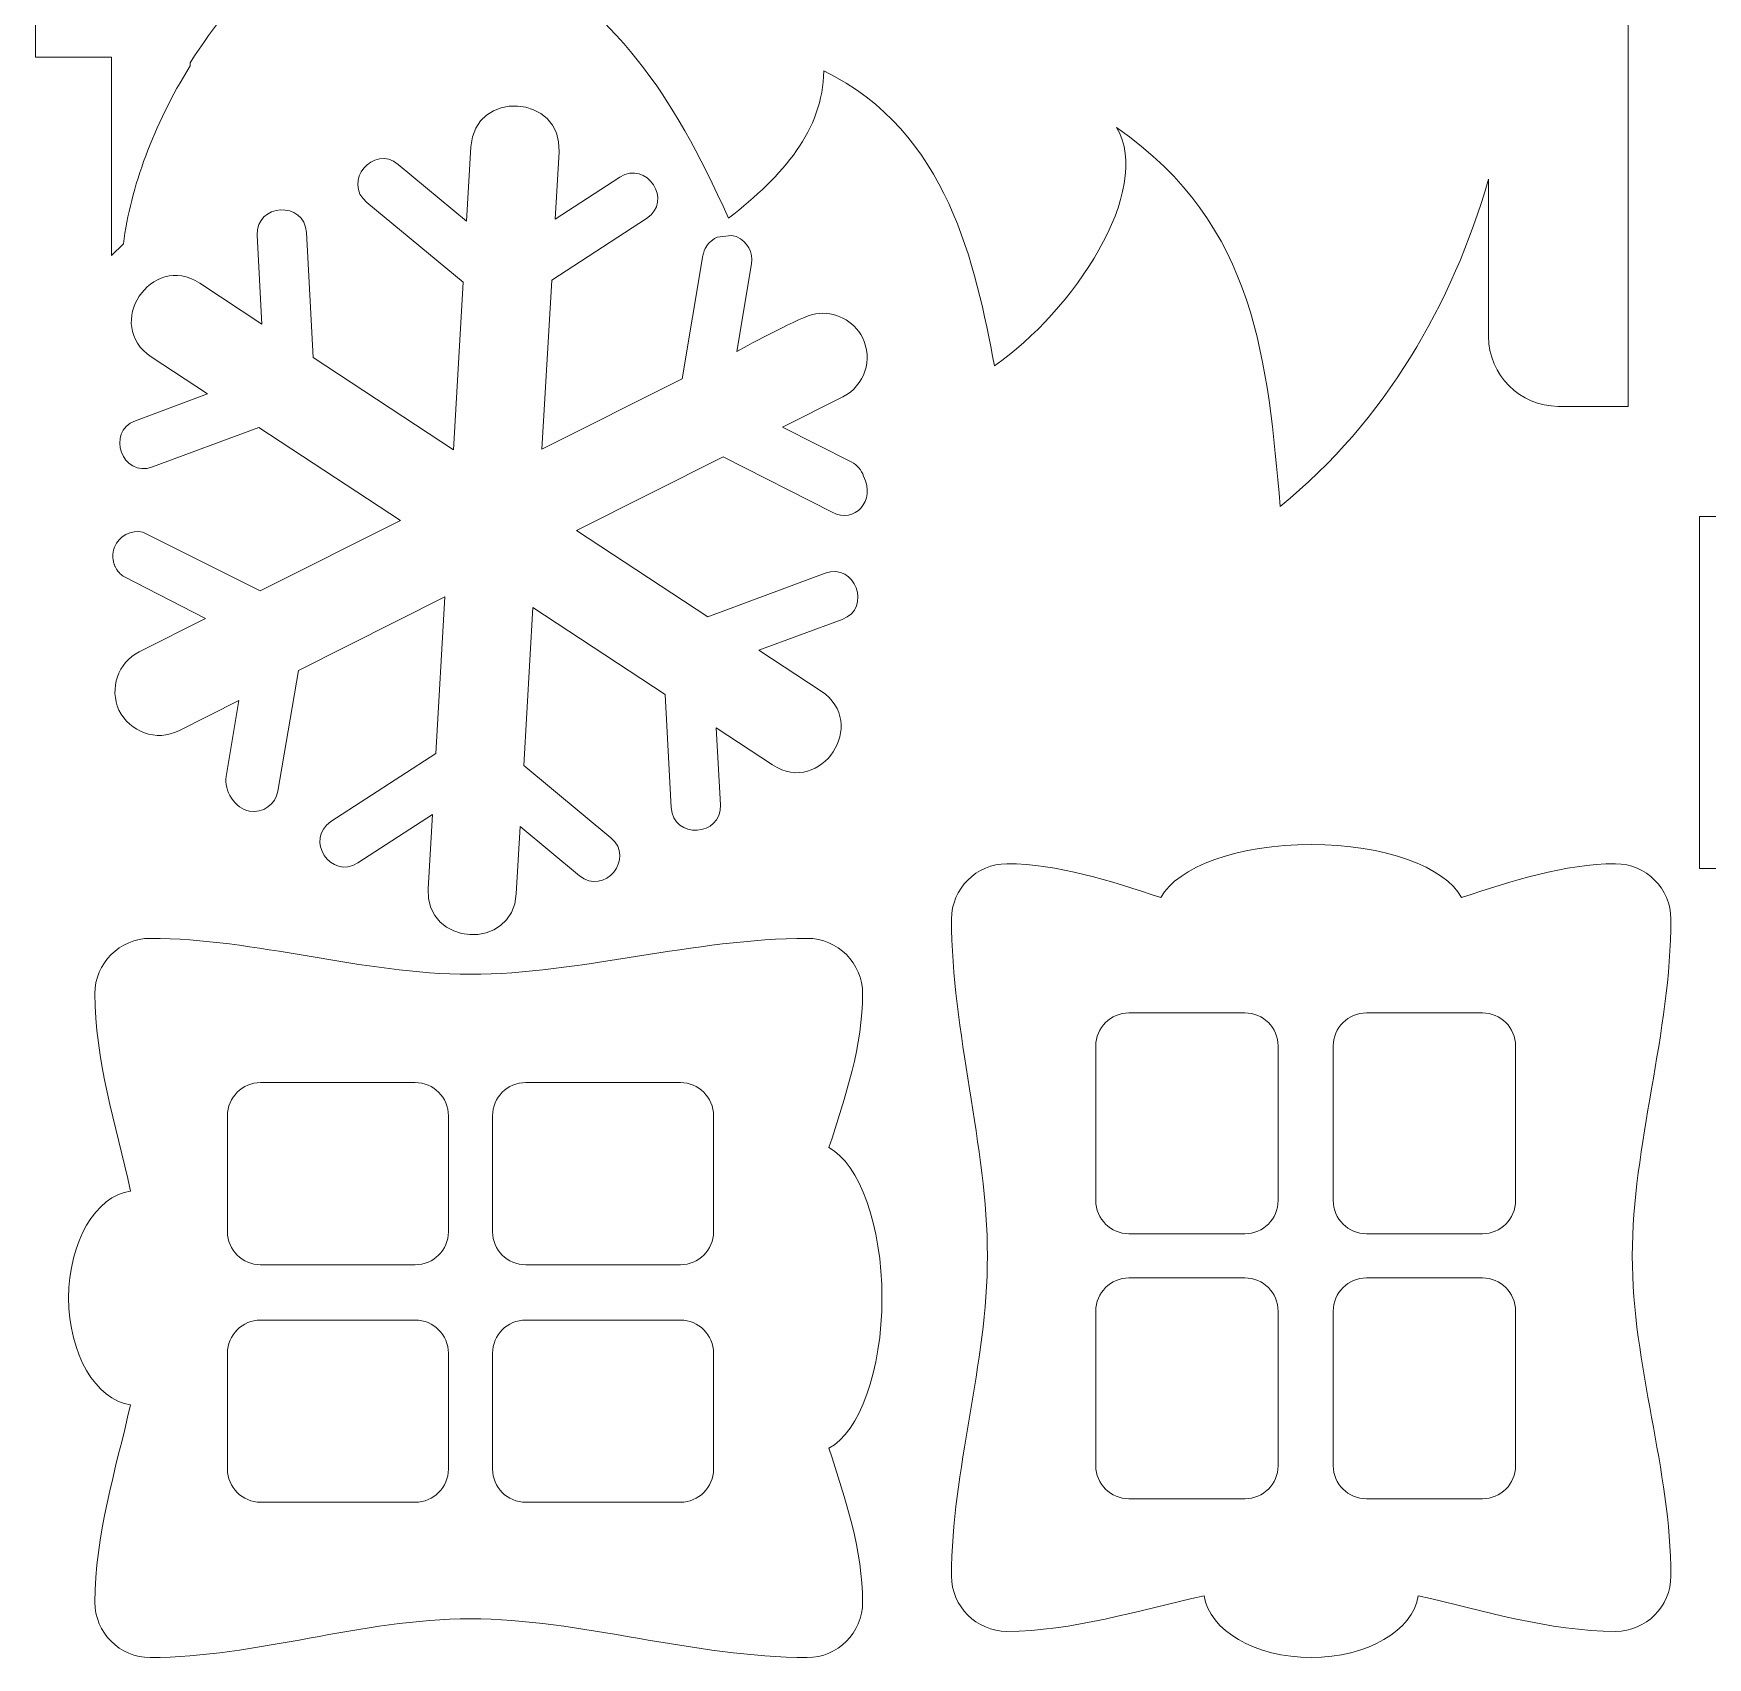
# Model space of a CAD drawing. Header units: centimetres. Extents: x -26 to 19.1, y -49.6 to 45.
# Drawn here: x -9.56 to -0.44, y 13.47 to 22.33 of the extents above; entities that cross this region are included whole.
import ezdxf

# ---------------------------------------------------------------- set-up
doc = ezdxf.new("R2010")
doc.units = ezdxf.units.CM
doc.header["$MEASUREMENT"] = 0
doc.layers.add('layer 1', color=7, linetype='Continuous')

msp = doc.modelspace()

# ---------------------------------------------------------------- linework, layer by layer
at = {"layer": 'layer 1', "color": 250, "lineweight": 9}
for points, knots in [([(-7.30446, 34.11577), (-8.18434, 33.22879), (-9.12226, 32.28325), (-9.70841, 31.69237), (-9.70841, 31.69237), (-9.70841, 31.69237), (-9.70841, 30.72356), (-9.70841, 30.72356), (-9.70841, 30.72356), (-9.66492, 30.73897), (-9.61812, 30.7474), (-9.56934, 30.7474), (-9.56934, 30.7474), (-9.3396, 30.7474), (-9.15329, 30.56109), (-9.15329, 30.33135), (-9.15329, 30.33135), (-9.15329, 30.1016), (-9.3396, 29.91529), (-9.56934, 29.91529), (-9.56934, 29.91529), (-9.61812, 29.91529), (-9.66492, 29.92372), (-9.70841, 29.93913), (-9.70841, 29.93913), (-9.70841, 29.93913), (-9.70841, 28.97032), (-9.70841, 28.97032), (-9.70841, 28.97032), (-9.12096, 28.37809), (-8.18654, 27.43613), (-7.30446, 26.54692), (-7.30446, 26.54692), (-7.30446, 26.54692), (-5.18786, 26.54692), (-5.18786, 26.54692), (-5.18786, 26.54692), (-5.18786, 26.54692), (-5.18786, 26.94077), (-5.18786, 26.94077), (-5.18786, 26.94077), (-5.18786, 26.94077), (-2.9892, 26.94077), (-2.9892, 26.94077), (-2.9892, 26.94077), (-2.9892, 26.94077), (-2.9892, 26.54692), (-2.9892, 26.54692), (-2.9892, 26.54692), (-2.9892, 26.54692), (-1.63261, 26.54692), (-1.63261, 26.54692), (-1.63261, 26.54692), (-1.63261, 26.54692), (-1.63261, 24.20243), (-1.63261, 24.20243), (-1.63261, 24.20243), (-1.83077, 24.88549), (-2.19077, 25.51424), (-2.76802, 25.98703), (-2.76802, 25.98703), (-2.83988, 25.2046), (-2.88901, 24.45593), (-3.66018, 23.9216), (-3.66018, 23.9216), (-3.45714, 24.2602), (-3.89714, 24.92604), (-4.32578, 25.21953), (-4.32578, 25.21953), (-4.42894, 24.67645), (-4.57714, 23.94156), (-5.25558, 23.6128), (-5.25558, 23.6128), (-5.26234, 23.936), (-5.47229, 24.17895), (-5.77458, 24.41545), (-5.77458, 24.41545), (-6.09844, 23.70204), (-6.3578, 23.33963), (-7.03938, 22.86867), (-7.03938, 22.86867), (-6.3578, 22.39771), (-6.09844, 22.03529), (-5.77458, 21.32188), (-5.77458, 21.32188), (-5.47229, 21.55839), (-5.26234, 21.80133), (-5.25558, 22.12453), (-5.25558, 22.12453), (-4.57714, 21.79577), (-4.42894, 21.06088), (-4.32578, 20.5178), (-4.32578, 20.5178), (-3.89714, 20.81129), (-3.45714, 21.47713), (-3.66018, 21.81573), (-3.66018, 21.81573), (-2.88901, 21.2814), (-2.83988, 20.53273), (-2.76802, 19.75031), (-2.76802, 19.75031), (-2.19077, 20.22309), (-1.83077, 20.85184), (-1.63261, 21.53491), (-1.63261, 21.53491), (-1.63261, 21.53491), (-1.63261, 20.67629), (-1.63261, 20.67629), (-1.63261, 20.67629), (-1.63261, 20.46728), (-1.46161, 20.29628), (-1.2526, 20.29628), (-1.2526, 20.29628), (-1.2526, 20.29628), (-0.87258, 20.29628), (-0.87258, 20.29628), (-0.87258, 20.29628), (-0.87258, 20.29628), (-0.87258, 26.54692), (-0.87258, 26.54692), (-0.87258, 26.54692), (-0.87258, 26.54692), (-0.87258, 26.68452), (-0.87258, 26.68452), (-0.87258, 26.68452), (-0.87258, 26.68452), (-0.87258, 29.37151), (-0.87258, 29.37151), (-0.87258, 29.37151), (-0.87258, 29.37151), (-0.47258, 29.37151), (-0.47258, 29.37151), (-0.47258, 29.37151), (-0.47258, 29.37151), (-0.47258, 31.29119), (-0.47258, 31.29119), (-0.47258, 31.29119), (-0.47258, 31.29119), (-0.87258, 31.29119), (-0.87258, 31.29119), (-0.87258, 31.29119), (-0.87258, 31.29119), (-0.87258, 34.11577), (-0.87258, 34.11577), (-0.87258, 34.11577), (-0.87258, 34.11577), (-2.9892, 34.11577), (-2.9892, 34.11577), (-2.9892, 34.11577), (-2.9892, 34.11577), (-2.9892, 33.72192), (-2.9892, 33.72192), (-2.9892, 33.72192), (-2.9892, 33.72192), (-5.18786, 33.72192), (-5.18786, 33.72192), (-5.18786, 33.72192), (-5.18786, 33.72192), (-5.18786, 34.11577), (-5.18786, 34.11577), (-5.18786, 34.11577), (-5.18786, 34.11577), (-7.30446, 34.11577), (-7.30446, 34.11577)], [0, 0, 0, 0, 0.0238095, 0.0238095, 0.0238095, 0.0238095, 0.047619, 0.047619, 0.047619, 0.047619, 0.0714286, 0.0714286, 0.0714286, 0.0714286, 0.0952381, 0.0952381, 0.0952381, 0.0952381, 0.1190476, 0.1190476, 0.1190476, 0.1190476, 0.1428571, 0.1428571, 0.1428571, 0.1428571, 0.1666667, 0.1666667, 0.1666667, 0.1666667, 0.1904762, 0.1904762, 0.1904762, 0.1904762, 0.2142857, 0.2142857, 0.2142857, 0.2142857, 0.2380952, 0.2380952, 0.2380952, 0.2380952, 0.2619048, 0.2619048, 0.2619048, 0.2619048, 0.2857143, 0.2857143, 0.2857143, 0.2857143, 0.3095238, 0.3095238, 0.3095238, 0.3095238, 0.3333333, 0.3333333, 0.3333333, 0.3333333, 0.3571429, 0.3571429, 0.3571429, 0.3571429, 0.3809524, 0.3809524, 0.3809524, 0.3809524, 0.4047619, 0.4047619, 0.4047619, 0.4047619, 0.4285714, 0.4285714, 0.4285714, 0.4285714, 0.452381, 0.452381, 0.452381, 0.452381, 0.4761905, 0.4761905, 0.4761905, 0.4761905, 0.5, 0.5, 0.5, 0.5, 0.5238095, 0.5238095, 0.5238095, 0.5238095, 0.547619, 0.547619, 0.547619, 0.547619, 0.5714286, 0.5714286, 0.5714286, 0.5714286, 0.5952381, 0.5952381, 0.5952381, 0.5952381, 0.6190476, 0.6190476, 0.6190476, 0.6190476, 0.6428571, 0.6428571, 0.6428571, 0.6428571, 0.6666667, 0.6666667, 0.6666667, 0.6666667, 0.6904762, 0.6904762, 0.6904762, 0.6904762, 0.7142857, 0.7142857, 0.7142857, 0.7142857, 0.7380952, 0.7380952, 0.7380952, 0.7380952, 0.7619048, 0.7619048, 0.7619048, 0.7619048, 0.7857143, 0.7857143, 0.7857143, 0.7857143, 0.8095238, 0.8095238, 0.8095238, 0.8095238, 0.8333333, 0.8333333, 0.8333333, 0.8333333, 0.8571429, 0.8571429, 0.8571429, 0.8571429, 0.8809524, 0.8809524, 0.8809524, 0.8809524, 0.9047619, 0.9047619, 0.9047619, 0.9047619, 0.9285714, 0.9285714, 0.9285714, 0.9285714, 0.952381, 0.952381, 0.952381, 0.952381, 1, 1, 1, 1]), ([(6.34907, 18.73639), (6.34907, 18.73639), (6.34907, 15.70424), (6.34907, 15.70424), (6.34907, 15.70424), (6.34907, 15.70424), (4.23915, 15.70424), (4.23915, 15.70424), (4.23915, 15.70424), (4.23915, 15.70424), (4.23915, 15.30424), (4.23915, 15.30424), (4.23915, 15.30424), (4.23915, 15.30424), (2.02712, 15.30424), (2.02712, 15.30424), (2.02712, 15.30424), (2.02712, 15.30424), (2.02712, 15.70424), (2.02712, 15.70424), (2.02712, 15.70424), (2.02712, 15.70424), (-0.08281, 15.70424), (-0.08281, 15.70424), (-0.08281, 15.70424), (-0.08281, 15.70424), (-0.08281, 17.77655), (-0.08281, 17.77655), (-0.08281, 17.77655), (-0.08281, 17.77655), (-0.48281, 17.77655), (-0.48281, 17.77655), (-0.48281, 17.77655), (-0.48281, 17.77655), (-0.48281, 19.69623), (-0.48281, 19.69623), (-0.48281, 19.69623), (-0.48281, 19.69623), (-0.08281, 19.69623), (-0.08281, 19.69623), (-0.08281, 19.69623), (-0.08281, 19.69623), (-0.08281, 21.76853), (-0.08281, 21.76853), (-0.08281, 21.76853), (-0.08281, 21.76853), (2.02712, 21.76853), (2.02712, 21.76853), (2.02712, 21.76853), (2.02712, 21.76853), (2.02712, 22.16853), (2.02712, 22.16853), (2.02712, 22.16853), (2.02712, 22.16853), (4.23915, 22.16853), (4.23915, 22.16853), (4.23915, 22.16853), (4.23915, 22.16853), (4.23915, 21.76853), (4.23915, 21.76853), (4.23915, 21.76853), (4.23915, 21.76853), (6.34907, 21.76853), (6.34907, 21.76853), (6.34907, 21.76853), (6.34907, 21.76853), (6.34907, 18.73639), (6.34907, 18.73639)], [0, 0, 0, 0, 0.0555556, 0.0555556, 0.0555556, 0.0555556, 0.1111111, 0.1111111, 0.1111111, 0.1111111, 0.1666667, 0.1666667, 0.1666667, 0.1666667, 0.2222222, 0.2222222, 0.2222222, 0.2222222, 0.2777778, 0.2777778, 0.2777778, 0.2777778, 0.3333333, 0.3333333, 0.3333333, 0.3333333, 0.3888889, 0.3888889, 0.3888889, 0.3888889, 0.4444444, 0.4444444, 0.4444444, 0.4444444, 0.5, 0.5, 0.5, 0.5, 0.5555556, 0.5555556, 0.5555556, 0.5555556, 0.6111111, 0.6111111, 0.6111111, 0.6111111, 0.6666667, 0.6666667, 0.6666667, 0.6666667, 0.7222222, 0.7222222, 0.7222222, 0.7222222, 0.7777778, 0.7777778, 0.7777778, 0.7777778, 0.8333333, 0.8333333, 0.8333333, 0.8333333, 0.8888889, 0.8888889, 0.8888889, 0.8888889, 1, 1, 1, 1])]:
    msp.add_open_spline(points, degree=3, knots=knots, dxfattribs=at)
at = {"layer": 'layer 1', "color": 2, "lineweight": 9}
for points, knots in [([(-7.27202, 23.97036), (-7.27202, 23.97036), (-7.28086, 23.97906), (-7.28086, 23.97906), (-7.28086, 23.97906), (-7.28774, 23.98594), (-7.29447, 23.99288), (-7.30105, 23.99989), (-7.30105, 23.99989), (-7.54488, 24.25023), (-7.75752, 24.52477), (-7.88064, 24.76512), (-7.88064, 24.76512), (-8.02387, 24.66967), (-8.21918, 24.68509), (-8.34553, 24.81145), (-8.34553, 24.81145), (-8.48645, 24.95236), (-8.48943, 25.17902), (-8.3545, 25.32357), (-8.3545, 25.32357), (-8.20995, 25.4585), (-7.98329, 25.45552), (-7.84237, 25.3146), (-7.84237, 25.3146), (-7.71602, 25.18825), (-7.7006, 24.99295), (-7.79605, 24.84971), (-7.79605, 24.84971), (-7.5557, 24.72659), (-7.28116, 24.51395), (-7.03082, 24.27012), (-7.03082, 24.27012), (-7.02381, 24.26354), (-7.01687, 24.25681), (-7.00999, 24.24993), (-7.00999, 24.24993), (-7.00999, 24.24993), (-7.00129, 24.24109), (-7.00129, 24.24109), (-7.00129, 24.24109), (-6.75197, 23.99393), (-6.52949, 23.71775), (-6.39291, 23.47169), (-6.39291, 23.47169), (-6.33151, 23.98751), (-6.25367, 24.73819), (-5.79348, 25.19837), (-5.79348, 25.19837), (-5.71654, 25.27532), (-5.63734, 25.34744), (-5.55652, 25.41463), (-5.55652, 25.41463), (-5.55646, 25.41467), (-5.5564, 25.41473), (-5.55633, 25.41479), (-5.55633, 25.41479), (-5.44066, 25.51288), (-5.32158, 25.60106), (-5.20079, 25.67894), (-5.20079, 25.67894), (-5.20079, 25.67894), (-5.19052, 25.67894), (-5.19052, 25.67894), (-5.19052, 25.67894), (-4.8619, 25.88281), (-4.52212, 26.00851), (-4.20739, 26.04815), (-4.20739, 26.04815), (-4.20739, 26.04815), (-4.14927, 26.10627), (-4.14927, 26.10627), (-4.14927, 26.10627), (-4.14927, 26.10627), (-5.23657, 26.10627), (-5.23657, 26.10627), (-5.23657, 26.10627), (-5.23657, 26.10627), (-5.23658, 26.51653), (-5.23658, 26.51653), (-5.23658, 26.51653), (-5.23658, 26.51653), (-7.01287, 26.50937), (-7.01287, 26.50937), (-7.01287, 26.50937), (-7.01287, 26.50937), (-7.01151, 26.10628), (-7.01151, 26.10628), (-7.01151, 26.10628), (-7.01151, 26.10628), (-9.13721, 26.10628), (-9.13721, 26.10628), (-9.13721, 26.10628), (-9.13721, 26.10628), (-9.13721, 23.9751), (-9.13721, 23.9751), (-9.13721, 23.9751), (-9.13721, 23.9751), (-9.54579, 23.97647), (-9.54579, 23.97647), (-9.54579, 23.97647), (-9.54579, 23.97647), (-9.55295, 22.20018), (-9.55295, 22.20018), (-9.55295, 22.20018), (-9.55295, 22.20018), (-9.1372, 22.20018), (-9.1372, 22.20018), (-9.1372, 22.20018), (-9.1372, 22.20018), (-9.1372, 21.11834), (-9.1372, 21.11834), (-9.1372, 21.11834), (-9.1372, 21.11834), (-9.07361, 21.18193), (-9.07361, 21.18193), (-9.07361, 21.18193), (-9.03362, 21.49277), (-8.90983, 21.82784), (-8.70987, 22.15235), (-8.70987, 22.15235), (-8.70987, 22.15235), (-8.70987, 22.16986), (-8.70987, 22.16986), (-8.70987, 22.16986), (-8.58227, 22.36774), (-8.42705, 22.56107), (-8.24585, 22.74227), (-8.24585, 22.74227), (-8.2388, 22.74932), (-8.23168, 22.75629), (-8.22446, 22.76314), (-8.22446, 22.76314), (-8.22396, 22.76367), (-8.22342, 22.76419), (-8.22289, 22.7647), (-8.22289, 22.7647), (-7.76396, 23.2221), (-7.01623, 23.29942), (-6.50221, 23.36174), (-6.50221, 23.36174), (-6.74838, 23.49832), (-7.0247, 23.72091), (-7.27202, 23.97036)], [0, 0, 0, 0, 0.027027, 0.027027, 0.027027, 0.027027, 0.0540541, 0.0540541, 0.0540541, 0.0540541, 0.0810811, 0.0810811, 0.0810811, 0.0810811, 0.1081081, 0.1081081, 0.1081081, 0.1081081, 0.1351351, 0.1351351, 0.1351351, 0.1351351, 0.1621622, 0.1621622, 0.1621622, 0.1621622, 0.1891892, 0.1891892, 0.1891892, 0.1891892, 0.2162162, 0.2162162, 0.2162162, 0.2162162, 0.2432432, 0.2432432, 0.2432432, 0.2432432, 0.2702703, 0.2702703, 0.2702703, 0.2702703, 0.2972973, 0.2972973, 0.2972973, 0.2972973, 0.3243243, 0.3243243, 0.3243243, 0.3243243, 0.3513514, 0.3513514, 0.3513514, 0.3513514, 0.3783784, 0.3783784, 0.3783784, 0.3783784, 0.4054054, 0.4054054, 0.4054054, 0.4054054, 0.4324324, 0.4324324, 0.4324324, 0.4324324, 0.4594595, 0.4594595, 0.4594595, 0.4594595, 0.4864865, 0.4864865, 0.4864865, 0.4864865, 0.5135135, 0.5135135, 0.5135135, 0.5135135, 0.5405405, 0.5405405, 0.5405405, 0.5405405, 0.5675676, 0.5675676, 0.5675676, 0.5675676, 0.5945946, 0.5945946, 0.5945946, 0.5945946, 0.6216216, 0.6216216, 0.6216216, 0.6216216, 0.6486486, 0.6486486, 0.6486486, 0.6486486, 0.6756757, 0.6756757, 0.6756757, 0.6756757, 0.7027027, 0.7027027, 0.7027027, 0.7027027, 0.7297297, 0.7297297, 0.7297297, 0.7297297, 0.7567568, 0.7567568, 0.7567568, 0.7567568, 0.7837838, 0.7837838, 0.7837838, 0.7837838, 0.8108108, 0.8108108, 0.8108108, 0.8108108, 0.8378378, 0.8378378, 0.8378378, 0.8378378, 0.8648649, 0.8648649, 0.8648649, 0.8648649, 0.8918919, 0.8918919, 0.8918919, 0.8918919, 0.9189189, 0.9189189, 0.9189189, 0.9189189, 0.9459459, 0.9459459, 0.9459459, 0.9459459, 1, 1, 1, 1]), ([(-4.25806, 13.61757), (-3.90228, 13.61757), (-3.54225, 13.7318), (-3.18213, 13.81193), (-3.18213, 13.81193), (-3.15577, 13.62303), (-2.90484, 13.4748), (-2.59921, 13.4748), (-2.59921, 13.4748), (-2.29388, 13.4748), (-2.04312, 13.62275), (-2.01637, 13.81141), (-2.01637, 13.81141), (-1.65918, 13.73132), (-1.30188, 13.61757), (-0.94036, 13.61757), (-0.94036, 13.61757), (-0.77446, 13.61757), (-0.63876, 13.75328), (-0.63876, 13.91919), (-0.63876, 13.91919), (-0.63876, 14.49747), (-0.8495, 15.06788), (-0.8495, 15.66481), (-0.8495, 15.66481), (-0.8495, 16.26175), (-0.63876, 16.8852), (-0.63876, 17.50079), (-0.63876, 17.50079), (-0.63876, 17.66669), (-0.77446, 17.8024), (-0.94036, 17.8024), (-0.94036, 17.8024), (-1.22014, 17.8024), (-1.49993, 17.70991), (-1.7797, 17.61852), (-1.7797, 17.61852), (-1.86884, 17.78444), (-2.20194, 17.90776), (-2.59921, 17.90776), (-2.59921, 17.90776), (-2.99648, 17.90776), (-3.32958, 17.78444), (-3.41872, 17.61852), (-3.41872, 17.61852), (-3.6985, 17.70991), (-3.97829, 17.8024), (-4.25806, 17.8024), (-4.25806, 17.8024), (-4.42396, 17.8024), (-4.55966, 17.66669), (-4.55966, 17.50079), (-4.55966, 17.50079), (-4.55966, 16.8852), (-4.36397, 16.26175), (-4.36397, 15.66481), (-4.36397, 15.66481), (-4.36397, 15.06788), (-4.55966, 14.49747), (-4.55966, 13.91919), (-4.55966, 13.91919), (-4.55966, 13.75328), (-4.42396, 13.61757), (-4.25806, 13.61757)], [0, 0, 0, 0, 0.0588235, 0.0588235, 0.0588235, 0.0588235, 0.1176471, 0.1176471, 0.1176471, 0.1176471, 0.1764706, 0.1764706, 0.1764706, 0.1764706, 0.2352941, 0.2352941, 0.2352941, 0.2352941, 0.2941176, 0.2941176, 0.2941176, 0.2941176, 0.3529412, 0.3529412, 0.3529412, 0.3529412, 0.4117647, 0.4117647, 0.4117647, 0.4117647, 0.4705882, 0.4705882, 0.4705882, 0.4705882, 0.5294118, 0.5294118, 0.5294118, 0.5294118, 0.5882353, 0.5882353, 0.5882353, 0.5882353, 0.6470588, 0.6470588, 0.6470588, 0.6470588, 0.7058824, 0.7058824, 0.7058824, 0.7058824, 0.7647059, 0.7647059, 0.7647059, 0.7647059, 0.8235294, 0.8235294, 0.8235294, 0.8235294, 0.8823529, 0.8823529, 0.8823529, 0.8823529, 1, 1, 1, 1]), ([(-9.22882, 17.09411), (-9.22882, 16.73832), (-9.1146, 16.37829), (-9.03446, 16.01817), (-9.03446, 16.01817), (-9.22337, 15.99181), (-9.3716, 15.74088), (-9.3716, 15.43525), (-9.3716, 15.43525), (-9.3716, 15.12992), (-9.22365, 14.87916), (-9.03498, 14.85241), (-9.03498, 14.85241), (-9.11508, 14.49523), (-9.22882, 14.13792), (-9.22882, 13.7764), (-9.22882, 13.7764), (-9.22882, 13.61051), (-9.09312, 13.4748), (-8.92721, 13.4748), (-8.92721, 13.4748), (-8.34893, 13.4748), (-7.77852, 13.68555), (-7.18158, 13.68555), (-7.18158, 13.68555), (-6.58465, 13.68555), (-5.9612, 13.4748), (-5.34561, 13.4748), (-5.34561, 13.4748), (-5.1797, 13.4748), (-5.044, 13.61051), (-5.044, 13.7764), (-5.044, 13.7764), (-5.044, 14.05619), (-5.13649, 14.33597), (-5.22788, 14.61575), (-5.22788, 14.61575), (-5.06196, 14.70488), (-4.93864, 15.03799), (-4.93864, 15.43525), (-4.93864, 15.43525), (-4.93864, 15.83252), (-5.06196, 16.16563), (-5.22788, 16.25476), (-5.22788, 16.25476), (-5.13649, 16.53455), (-5.044, 16.81433), (-5.044, 17.09411), (-5.044, 17.09411), (-5.044, 17.26), (-5.1797, 17.39571), (-5.34561, 17.39571), (-5.34561, 17.39571), (-5.9612, 17.39571), (-6.58465, 17.20001), (-7.18158, 17.20001), (-7.18158, 17.20001), (-7.77852, 17.20001), (-8.34893, 17.39571), (-8.92721, 17.39571), (-8.92721, 17.39571), (-9.09312, 17.39571), (-9.22882, 17.26), (-9.22882, 17.09411)], [0, 0, 0, 0, 0.0588235, 0.0588235, 0.0588235, 0.0588235, 0.1176471, 0.1176471, 0.1176471, 0.1176471, 0.1764706, 0.1764706, 0.1764706, 0.1764706, 0.2352941, 0.2352941, 0.2352941, 0.2352941, 0.2941176, 0.2941176, 0.2941176, 0.2941176, 0.3529412, 0.3529412, 0.3529412, 0.3529412, 0.4117647, 0.4117647, 0.4117647, 0.4117647, 0.4705882, 0.4705882, 0.4705882, 0.4705882, 0.5294118, 0.5294118, 0.5294118, 0.5294118, 0.5882353, 0.5882353, 0.5882353, 0.5882353, 0.6470588, 0.6470588, 0.6470588, 0.6470588, 0.7058824, 0.7058824, 0.7058824, 0.7058824, 0.7647059, 0.7647059, 0.7647059, 0.7647059, 0.8235294, 0.8235294, 0.8235294, 0.8235294, 0.8823529, 0.8823529, 0.8823529, 0.8823529, 1, 1, 1, 1]), ([(-3.59273, 15.78524), (-3.59273, 15.78524), (-2.96049, 15.78524), (-2.96049, 15.78524), (-2.96049, 15.78524), (-2.86113, 15.78524), (-2.77985, 15.86652), (-2.77985, 15.96588), (-2.77985, 15.96588), (-2.77985, 15.96588), (-2.77985, 16.80887), (-2.77985, 16.80887), (-2.77985, 16.80887), (-2.77985, 16.90823), (-2.86113, 16.98951), (-2.96049, 16.98951), (-2.96049, 16.98951), (-2.96049, 16.98951), (-3.59273, 16.98951), (-3.59273, 16.98951), (-3.59273, 16.98951), (-3.69209, 16.98951), (-3.77337, 16.90823), (-3.77337, 16.80887), (-3.77337, 16.80887), (-3.77337, 16.80887), (-3.77337, 15.96588), (-3.77337, 15.96588), (-3.77337, 15.96588), (-3.77337, 15.86652), (-3.69209, 15.78524), (-3.59273, 15.78524)], [0, 0, 0, 0, 0.1111111, 0.1111111, 0.1111111, 0.1111111, 0.2222222, 0.2222222, 0.2222222, 0.2222222, 0.3333333, 0.3333333, 0.3333333, 0.3333333, 0.4444444, 0.4444444, 0.4444444, 0.4444444, 0.5555556, 0.5555556, 0.5555556, 0.5555556, 0.6666667, 0.6666667, 0.6666667, 0.6666667, 0.7777778, 0.7777778, 0.7777778, 0.7777778, 1, 1, 1, 1]), ([(-2.29814, 15.78524), (-2.29814, 15.78524), (-1.6659, 15.78524), (-1.6659, 15.78524), (-1.6659, 15.78524), (-1.56654, 15.78524), (-1.48526, 15.86652), (-1.48526, 15.96588), (-1.48526, 15.96588), (-1.48526, 15.96588), (-1.48526, 16.80887), (-1.48526, 16.80887), (-1.48526, 16.80887), (-1.48526, 16.90823), (-1.56654, 16.98951), (-1.6659, 16.98951), (-1.6659, 16.98951), (-1.6659, 16.98951), (-2.29814, 16.98951), (-2.29814, 16.98951), (-2.29814, 16.98951), (-2.3975, 16.98951), (-2.47878, 16.90823), (-2.47878, 16.80887), (-2.47878, 16.80887), (-2.47878, 16.80887), (-2.47878, 15.96588), (-2.47878, 15.96588), (-2.47878, 15.96588), (-2.47878, 15.86652), (-2.3975, 15.78524), (-2.29814, 15.78524)], [0, 0, 0, 0, 0.1111111, 0.1111111, 0.1111111, 0.1111111, 0.2222222, 0.2222222, 0.2222222, 0.2222222, 0.3333333, 0.3333333, 0.3333333, 0.3333333, 0.4444444, 0.4444444, 0.4444444, 0.4444444, 0.5555556, 0.5555556, 0.5555556, 0.5555556, 0.6666667, 0.6666667, 0.6666667, 0.6666667, 0.7777778, 0.7777778, 0.7777778, 0.7777778, 1, 1, 1, 1]), ([(-8.50626, 16.42877), (-8.50626, 16.42877), (-8.50626, 15.79653), (-8.50626, 15.79653), (-8.50626, 15.79653), (-8.50626, 15.69717), (-8.42498, 15.61589), (-8.32562, 15.61589), (-8.32562, 15.61589), (-8.32562, 15.61589), (-7.48264, 15.61589), (-7.48264, 15.61589), (-7.48264, 15.61589), (-7.38328, 15.61589), (-7.302, 15.69717), (-7.302, 15.79653), (-7.302, 15.79653), (-7.302, 15.79653), (-7.302, 16.42877), (-7.302, 16.42877), (-7.302, 16.42877), (-7.302, 16.52813), (-7.38328, 16.60941), (-7.48264, 16.60941), (-7.48264, 16.60941), (-7.48264, 16.60941), (-8.32562, 16.60941), (-8.32562, 16.60941), (-8.32562, 16.60941), (-8.42498, 16.60941), (-8.50626, 16.52813), (-8.50626, 16.42877)], [0, 0, 0, 0, 0.1111111, 0.1111111, 0.1111111, 0.1111111, 0.2222222, 0.2222222, 0.2222222, 0.2222222, 0.3333333, 0.3333333, 0.3333333, 0.3333333, 0.4444444, 0.4444444, 0.4444444, 0.4444444, 0.5555556, 0.5555556, 0.5555556, 0.5555556, 0.6666667, 0.6666667, 0.6666667, 0.6666667, 0.7777778, 0.7777778, 0.7777778, 0.7777778, 1, 1, 1, 1]), ([(-7.06116, 16.42877), (-7.06116, 16.42877), (-7.06116, 15.79653), (-7.06116, 15.79653), (-7.06116, 15.79653), (-7.06116, 15.69717), (-6.97988, 15.61589), (-6.88052, 15.61589), (-6.88052, 15.61589), (-6.88052, 15.61589), (-6.03753, 15.61589), (-6.03753, 15.61589), (-6.03753, 15.61589), (-5.93817, 15.61589), (-5.85689, 15.69717), (-5.85689, 15.79653), (-5.85689, 15.79653), (-5.85689, 15.79653), (-5.85689, 16.42877), (-5.85689, 16.42877), (-5.85689, 16.42877), (-5.85689, 16.52813), (-5.93817, 16.60941), (-6.03753, 16.60941), (-6.03753, 16.60941), (-6.03753, 16.60941), (-6.88052, 16.60941), (-6.88052, 16.60941), (-6.88052, 16.60941), (-6.97988, 16.60941), (-7.06116, 16.52813), (-7.06116, 16.42877)], [0, 0, 0, 0, 0.1111111, 0.1111111, 0.1111111, 0.1111111, 0.2222222, 0.2222222, 0.2222222, 0.2222222, 0.3333333, 0.3333333, 0.3333333, 0.3333333, 0.4444444, 0.4444444, 0.4444444, 0.4444444, 0.5555556, 0.5555556, 0.5555556, 0.5555556, 0.6666667, 0.6666667, 0.6666667, 0.6666667, 0.7777778, 0.7777778, 0.7777778, 0.7777778, 1, 1, 1, 1]), ([(-3.59273, 14.34013), (-3.59273, 14.34013), (-2.96049, 14.34013), (-2.96049, 14.34013), (-2.96049, 14.34013), (-2.86113, 14.34013), (-2.77985, 14.42141), (-2.77985, 14.52077), (-2.77985, 14.52077), (-2.77985, 14.52077), (-2.77985, 15.36376), (-2.77985, 15.36376), (-2.77985, 15.36376), (-2.77985, 15.46312), (-2.86113, 15.5444), (-2.96049, 15.5444), (-2.96049, 15.5444), (-2.96049, 15.5444), (-3.59273, 15.5444), (-3.59273, 15.5444), (-3.59273, 15.5444), (-3.69209, 15.5444), (-3.77337, 15.46312), (-3.77337, 15.36376), (-3.77337, 15.36376), (-3.77337, 15.36376), (-3.77337, 14.52077), (-3.77337, 14.52077), (-3.77337, 14.52077), (-3.77337, 14.42141), (-3.69209, 14.34013), (-3.59273, 14.34013)], [0, 0, 0, 0, 0.1111111, 0.1111111, 0.1111111, 0.1111111, 0.2222222, 0.2222222, 0.2222222, 0.2222222, 0.3333333, 0.3333333, 0.3333333, 0.3333333, 0.4444444, 0.4444444, 0.4444444, 0.4444444, 0.5555556, 0.5555556, 0.5555556, 0.5555556, 0.6666667, 0.6666667, 0.6666667, 0.6666667, 0.7777778, 0.7777778, 0.7777778, 0.7777778, 1, 1, 1, 1]), ([(-2.29814, 14.34013), (-2.29814, 14.34013), (-1.6659, 14.34013), (-1.6659, 14.34013), (-1.6659, 14.34013), (-1.56654, 14.34013), (-1.48526, 14.42141), (-1.48526, 14.52077), (-1.48526, 14.52077), (-1.48526, 14.52077), (-1.48526, 15.36376), (-1.48526, 15.36376), (-1.48526, 15.36376), (-1.48526, 15.46312), (-1.56654, 15.5444), (-1.6659, 15.5444), (-1.6659, 15.5444), (-1.6659, 15.5444), (-2.29814, 15.5444), (-2.29814, 15.5444), (-2.29814, 15.5444), (-2.3975, 15.5444), (-2.47878, 15.46312), (-2.47878, 15.36376), (-2.47878, 15.36376), (-2.47878, 15.36376), (-2.47878, 14.52077), (-2.47878, 14.52077), (-2.47878, 14.52077), (-2.47878, 14.42141), (-2.3975, 14.34013), (-2.29814, 14.34013)], [0, 0, 0, 0, 0.1111111, 0.1111111, 0.1111111, 0.1111111, 0.2222222, 0.2222222, 0.2222222, 0.2222222, 0.3333333, 0.3333333, 0.3333333, 0.3333333, 0.4444444, 0.4444444, 0.4444444, 0.4444444, 0.5555556, 0.5555556, 0.5555556, 0.5555556, 0.6666667, 0.6666667, 0.6666667, 0.6666667, 0.7777778, 0.7777778, 0.7777778, 0.7777778, 1, 1, 1, 1]), ([(-8.50626, 15.13419), (-8.50626, 15.13419), (-8.50626, 14.50195), (-8.50626, 14.50195), (-8.50626, 14.50195), (-8.50626, 14.40259), (-8.42498, 14.32131), (-8.32562, 14.32131), (-8.32562, 14.32131), (-8.32562, 14.32131), (-7.48264, 14.32131), (-7.48264, 14.32131), (-7.48264, 14.32131), (-7.38328, 14.32131), (-7.302, 14.40259), (-7.302, 14.50195), (-7.302, 14.50195), (-7.302, 14.50195), (-7.302, 15.13419), (-7.302, 15.13419), (-7.302, 15.13419), (-7.302, 15.23355), (-7.38328, 15.31483), (-7.48264, 15.31483), (-7.48264, 15.31483), (-7.48264, 15.31483), (-8.32562, 15.31483), (-8.32562, 15.31483), (-8.32562, 15.31483), (-8.42498, 15.31483), (-8.50626, 15.23355), (-8.50626, 15.13419)], [0, 0, 0, 0, 0.1111111, 0.1111111, 0.1111111, 0.1111111, 0.2222222, 0.2222222, 0.2222222, 0.2222222, 0.3333333, 0.3333333, 0.3333333, 0.3333333, 0.4444444, 0.4444444, 0.4444444, 0.4444444, 0.5555556, 0.5555556, 0.5555556, 0.5555556, 0.6666667, 0.6666667, 0.6666667, 0.6666667, 0.7777778, 0.7777778, 0.7777778, 0.7777778, 1, 1, 1, 1]), ([(-7.06116, 15.13419), (-7.06116, 15.13419), (-7.06116, 14.50195), (-7.06116, 14.50195), (-7.06116, 14.50195), (-7.06116, 14.40259), (-6.97988, 14.32131), (-6.88052, 14.32131), (-6.88052, 14.32131), (-6.88052, 14.32131), (-6.03753, 14.32131), (-6.03753, 14.32131), (-6.03753, 14.32131), (-5.93817, 14.32131), (-5.85689, 14.40259), (-5.85689, 14.50195), (-5.85689, 14.50195), (-5.85689, 14.50195), (-5.85689, 15.13419), (-5.85689, 15.13419), (-5.85689, 15.13419), (-5.85689, 15.23355), (-5.93817, 15.31483), (-6.03753, 15.31483), (-6.03753, 15.31483), (-6.03753, 15.31483), (-6.88052, 15.31483), (-6.88052, 15.31483), (-6.88052, 15.31483), (-6.97988, 15.31483), (-7.06116, 15.23355), (-7.06116, 15.13419)], [0, 0, 0, 0, 0.1111111, 0.1111111, 0.1111111, 0.1111111, 0.2222222, 0.2222222, 0.2222222, 0.2222222, 0.3333333, 0.3333333, 0.3333333, 0.3333333, 0.4444444, 0.4444444, 0.4444444, 0.4444444, 0.5555556, 0.5555556, 0.5555556, 0.5555556, 0.6666667, 0.6666667, 0.6666667, 0.6666667, 0.7777778, 0.7777778, 0.7777778, 0.7777778, 1, 1, 1, 1])]:
    msp.add_open_spline(points, degree=3, knots=knots, dxfattribs=at)
at = {"layer": 'layer 1', "color": 254, "lineweight": 9}
msp.add_open_spline([(-7.5637, 19.67393), (-7.5637, 19.67393), (-8.32741, 19.28985), (-8.32741, 19.28985), (-8.32741, 19.28985), (-8.32741, 19.28985), (-8.96738, 19.61052), (-8.96738, 19.61052), (-8.96738, 19.61052), (-9.031, 19.62391), (-9.09857, 19.58957), (-9.1218, 19.52772), (-9.1218, 19.52772), (-9.1218, 19.52772), (-9.12505, 19.51817), (-9.12505, 19.51817), (-9.12505, 19.51817), (-9.12505, 19.51817), (-9.12684, 19.51173), (-9.12684, 19.51173), (-9.12684, 19.51173), (-9.12684, 19.51173), (-9.12761, 19.50845), (-9.12761, 19.50845), (-9.12761, 19.50845), (-9.12761, 19.50845), (-9.12828, 19.5052), (-9.12828, 19.5052), (-9.12828, 19.5052), (-9.12828, 19.5052), (-9.12942, 19.49871), (-9.12942, 19.49871), (-9.12942, 19.49871), (-9.12942, 19.49871), (-9.13012, 19.49215), (-9.13012, 19.49215), (-9.13012, 19.49215), (-9.13012, 19.49215), (-9.13046, 19.48893), (-9.13046, 19.48893), (-9.13046, 19.48893), (-9.13046, 19.48893), (-9.1306, 19.48569), (-9.1306, 19.48569), (-9.1306, 19.48569), (-9.1306, 19.48569), (-9.1303, 19.46939), (-9.1303, 19.46939), (-9.1303, 19.46939), (-9.1303, 19.46939), (-9.13006, 19.46617), (-9.13006, 19.46617), (-9.13006, 19.46617), (-9.13006, 19.46617), (-9.12966, 19.46296), (-9.12966, 19.46296), (-9.12966, 19.46296), (-9.12966, 19.46296), (-9.12674, 19.44712), (-9.12674, 19.44712), (-9.12674, 19.44712), (-9.12674, 19.44712), (-9.12501, 19.44085), (-9.12501, 19.44085), (-9.12501, 19.44085), (-9.12501, 19.44085), (-9.12406, 19.43775), (-9.12406, 19.43775), (-9.12406, 19.43775), (-9.12406, 19.43775), (-9.12304, 19.43475), (-9.12304, 19.43475), (-9.12304, 19.43475), (-9.12304, 19.43475), (-9.12192, 19.43171), (-9.12192, 19.43171), (-9.12192, 19.43171), (-9.12192, 19.43171), (-9.11946, 19.42569), (-9.11946, 19.42569), (-9.11946, 19.42569), (-9.11946, 19.42569), (-9.11816, 19.42276), (-9.11816, 19.42276), (-9.11816, 19.42276), (-9.11816, 19.42276), (-9.11212, 19.41133), (-9.11212, 19.41133), (-9.11212, 19.41133), (-9.11212, 19.41133), (-9.11042, 19.40853), (-9.11042, 19.40853), (-9.11042, 19.40853), (-9.11042, 19.40853), (-9.10868, 19.40583), (-9.10868, 19.40583), (-9.10868, 19.40583), (-9.10868, 19.40583), (-9.1069, 19.40311), (-9.1069, 19.40311), (-9.1069, 19.40311), (-9.1069, 19.40311), (-9.1031, 19.39785), (-9.1031, 19.39785), (-9.1031, 19.39785), (-9.1031, 19.39785), (-9.10108, 19.39525), (-9.10108, 19.39525), (-9.10108, 19.39525), (-9.10108, 19.39525), (-9.09901, 19.39271), (-9.09901, 19.39271), (-9.09901, 19.39271), (-9.09901, 19.39271), (-9.09465, 19.38776), (-9.09465, 19.38776), (-9.09465, 19.38776), (-9.09465, 19.38776), (-9.09241, 19.38541), (-9.09241, 19.38541), (-9.09241, 19.38541), (-9.09241, 19.38541), (-9.09009, 19.38312), (-9.09009, 19.38312), (-9.09009, 19.38312), (-9.09009, 19.38312), (-9.08521, 19.3786), (-9.08521, 19.3786), (-9.08521, 19.3786), (-9.08521, 19.3786), (-9.08013, 19.37433), (-9.08013, 19.37433), (-9.08013, 19.37433), (-9.08013, 19.37433), (-9.0748, 19.37027), (-9.0748, 19.37027), (-9.0748, 19.37027), (-9.0748, 19.37027), (-8.6254, 19.13997), (-8.6254, 19.13997), (-8.6254, 19.13997), (-8.6254, 19.13997), (-8.98786, 18.95765), (-8.98786, 18.95765), (-8.98786, 18.95765), (-9.10329, 18.89905), (-9.1507, 18.75765), (-9.09757, 18.64044), (-9.09757, 18.64044), (-9.038, 18.51949), (-8.89374, 18.46637), (-8.77165, 18.52777), (-8.77165, 18.52777), (-8.77165, 18.52777), (-8.4434, 18.69285), (-8.4434, 18.69285), (-8.4434, 18.69285), (-8.4434, 18.69285), (-8.51381, 18.27889), (-8.51381, 18.27889), (-8.51381, 18.27889), (-8.52689, 18.20227), (-8.46416, 18.10225), (-8.38628, 18.08899), (-8.38628, 18.08899), (-8.31338, 18.07659), (-8.24376, 18.126), (-8.23134, 18.19884), (-8.23134, 18.19884), (-8.23134, 18.19884), (-8.11974, 18.85565), (-8.11974, 18.85565), (-8.11974, 18.85565), (-8.11974, 18.85565), (-7.32058, 19.25756), (-7.32058, 19.25756), (-7.32058, 19.25756), (-7.32058, 19.25756), (-7.36982, 18.40413), (-7.36982, 18.40413), (-7.36982, 18.40413), (-7.36982, 18.40413), (-7.9418, 18.03212), (-7.9418, 18.03212), (-7.9418, 18.03212), (-8.0882, 17.9368), (-7.9416, 17.71168), (-7.79525, 17.80687), (-7.79525, 17.80687), (-7.79525, 17.80687), (-7.38902, 18.07112), (-7.38902, 18.07112), (-7.38902, 18.07112), (-7.38902, 18.07112), (-7.41238, 17.66611), (-7.41238, 17.66611), (-7.41238, 17.66611), (-7.43053, 17.35131), (-6.9502, 17.32352), (-6.93201, 17.63837), (-6.93201, 17.63837), (-6.93201, 17.63837), (-6.91082, 18.00515), (-6.91082, 18.00515), (-6.91082, 18.00515), (-6.91082, 18.00515), (-6.58752, 17.73724), (-6.58752, 17.73724), (-6.58752, 17.73724), (-6.45313, 17.62581), (-6.2816, 17.83267), (-6.41605, 17.94415), (-6.41605, 17.94415), (-6.41605, 17.94415), (-6.89161, 18.33816), (-6.89161, 18.33816), (-6.89161, 18.33816), (-6.89161, 18.33816), (-6.84192, 19.1998), (-6.84192, 19.1998), (-6.84192, 19.1998), (-6.84192, 19.1998), (-6.12061, 18.72593), (-6.12061, 18.72593), (-6.12061, 18.72593), (-6.12061, 18.72593), (-6.08781, 18.10921), (-6.08781, 18.10921), (-6.08781, 18.10921), (-6.0785, 17.93483), (-5.81016, 17.94917), (-5.81949, 18.12352), (-5.81949, 18.12352), (-5.81949, 18.12352), (-5.84178, 18.54283), (-5.84178, 18.54283), (-5.84178, 18.54283), (-5.84178, 18.54283), (-5.5347, 18.34112), (-5.5347, 18.34112), (-5.5347, 18.34112), (-5.27108, 18.16799), (-5.00702, 18.57019), (-5.27054, 18.74333), (-5.27054, 18.74333), (-5.27054, 18.74333), (-5.60962, 18.96604), (-5.60962, 18.96604), (-5.60962, 18.96604), (-5.60962, 18.96604), (-5.15529, 19.13463), (-5.15529, 19.13463), (-5.15529, 19.13463), (-4.99164, 19.19535), (-5.08494, 19.44728), (-5.24872, 19.38655), (-5.24872, 19.38655), (-5.24872, 19.38655), (-5.88844, 19.14917), (-5.88844, 19.14917), (-5.88844, 19.14917), (-5.88844, 19.14917), (-6.6029, 19.61853), (-6.6029, 19.61853), (-6.6029, 19.61853), (-6.6029, 19.61853), (-5.80378, 20.02041), (-5.80378, 20.02041), (-5.80378, 20.02041), (-5.80378, 20.02041), (-5.21, 19.7184), (-5.21, 19.7184), (-5.21, 19.7184), (-5.08716, 19.65592), (-4.97084, 19.7792), (-5.03937, 19.9156), (-5.03937, 19.9156), (-5.05012, 19.94797), (-5.07313, 19.97628), (-5.10577, 19.99292), (-5.10577, 19.99292), (-5.10577, 19.99292), (-5.48006, 20.18321), (-5.48006, 20.18321), (-5.48006, 20.18321), (-5.48006, 20.18321), (-5.15185, 20.34831), (-5.15185, 20.34831), (-5.15185, 20.34831), (-5.03358, 20.40777), (-4.98554, 20.55308), (-5.04501, 20.67135), (-5.04501, 20.67135), (-5.0919, 20.76341), (-5.19678, 20.81836), (-5.2994, 20.80059), (-5.2994, 20.80059), (-5.38833, 20.78523), (-5.65476, 20.634), (-5.73052, 20.59591), (-5.73052, 20.59591), (-5.73052, 20.59591), (-5.64929, 21.07367), (-5.64929, 21.07367), (-5.64929, 21.07367), (-5.63961, 21.13507), (-5.67282, 21.19564), (-5.72996, 21.22015), (-5.72996, 21.22015), (-5.72996, 21.22015), (-5.73308, 21.22139), (-5.73308, 21.22139), (-5.73308, 21.22139), (-5.73308, 21.22139), (-5.74912, 21.22647), (-5.74912, 21.22647), (-5.74912, 21.22647), (-5.74912, 21.22647), (-5.75917, 21.22852), (-5.75917, 21.22852), (-5.75917, 21.22852), (-5.75917, 21.22852), (-5.83705, 21.21852), (-5.83705, 21.21852), (-5.83705, 21.21852), (-5.83705, 21.21852), (-5.85132, 21.21089), (-5.85132, 21.21089), (-5.85132, 21.21089), (-5.85132, 21.21089), (-5.87198, 21.19551), (-5.87198, 21.19551), (-5.87198, 21.19551), (-5.87198, 21.19551), (-5.8767, 21.19104), (-5.8767, 21.19104), (-5.8767, 21.19104), (-5.8767, 21.19104), (-5.88544, 21.18148), (-5.88544, 21.18148), (-5.88544, 21.18148), (-5.88544, 21.18148), (-5.88746, 21.17895), (-5.88746, 21.17895), (-5.88746, 21.17895), (-5.88746, 21.17895), (-5.88946, 21.17636), (-5.88946, 21.17636), (-5.88946, 21.17636), (-5.88946, 21.17636), (-5.9016, 21.15696), (-5.9016, 21.15696), (-5.9016, 21.15696), (-5.9016, 21.15696), (-5.90701, 21.14483), (-5.90701, 21.14483), (-5.90701, 21.14483), (-5.90701, 21.14483), (-5.91217, 21.1288), (-5.91217, 21.1288), (-5.91217, 21.1288), (-5.91217, 21.1288), (-5.91293, 21.12545), (-5.91293, 21.12545), (-5.91293, 21.12545), (-5.91293, 21.12545), (-5.91369, 21.12208), (-5.91369, 21.12208), (-5.91369, 21.12208), (-5.91369, 21.12208), (-5.91424, 21.11867), (-5.91424, 21.11867), (-5.91424, 21.11867), (-5.91424, 21.11867), (-6.02853, 20.44604), (-6.02853, 20.44604), (-6.02853, 20.44604), (-6.02853, 20.44604), (-6.79218, 20.06195), (-6.79218, 20.06195), (-6.79218, 20.06195), (-6.79218, 20.06195), (-6.73904, 20.98368), (-6.73904, 20.98368), (-6.73904, 20.98368), (-6.73904, 20.98368), (-6.22134, 21.32045), (-6.22134, 21.32045), (-6.22134, 21.32045), (-6.07494, 21.41576), (-6.2216, 21.64085), (-6.36786, 21.54568), (-6.36786, 21.54568), (-6.36786, 21.54568), (-6.71986, 21.31668), (-6.71986, 21.31668), (-6.71986, 21.31668), (-6.71986, 21.31668), (-6.69873, 21.68348), (-6.69873, 21.68348), (-6.69873, 21.68348), (-6.68058, 21.99825), (-7.16096, 22.02597), (-7.1791, 21.7112), (-7.1791, 21.7112), (-7.1791, 21.7112), (-7.20246, 21.30613), (-7.20246, 21.30613), (-7.20246, 21.30613), (-7.20246, 21.30613), (-7.57562, 21.61533), (-7.57562, 21.61533), (-7.57562, 21.61533), (-7.71, 21.72673), (-7.88156, 21.51985), (-7.74709, 21.40841), (-7.74709, 21.40841), (-7.74709, 21.40841), (-7.22165, 20.97313), (-7.22165, 20.97313), (-7.22165, 20.97313), (-7.22165, 20.97313), (-7.27433, 20.05957), (-7.27433, 20.05957), (-7.27433, 20.05957), (-7.27433, 20.05957), (-8.03917, 20.56199), (-8.03917, 20.56199), (-8.03917, 20.56199), (-8.03917, 20.56199), (-8.07536, 21.24333), (-8.07536, 21.24333), (-8.07536, 21.24333), (-8.08464, 21.41777), (-8.35296, 21.40335), (-8.34366, 21.22904), (-8.34366, 21.22904), (-8.34366, 21.22904), (-8.31796, 20.74511), (-8.31796, 20.74511), (-8.31796, 20.74511), (-8.31796, 20.74511), (-8.65705, 20.96789), (-8.65705, 20.96789), (-8.65705, 20.96789), (-8.92061, 21.141), (-9.18476, 20.73881), (-8.92121, 20.56569), (-8.92121, 20.56569), (-8.92121, 20.56569), (-8.61417, 20.36399), (-8.61417, 20.36399), (-8.61417, 20.36399), (-8.61417, 20.36399), (-9.00788, 20.21792), (-9.00788, 20.21792), (-9.00788, 20.21792), (-9.1715, 20.15723), (-9.07822, 19.90531), (-8.91441, 19.966), (-8.91441, 19.966), (-8.91441, 19.966), (-8.33537, 20.1808), (-8.33537, 20.1808), (-8.33537, 20.1808), (-8.33537, 20.1808), (-7.5637, 19.67393), (-7.5637, 19.67393)], degree=3, knots=[0, 0, 0, 0, 0.0084746, 0.0084746, 0.0084746, 0.0084746, 0.0169492, 0.0169492, 0.0169492, 0.0169492, 0.0254237, 0.0254237, 0.0254237, 0.0254237, 0.0338983, 0.0338983, 0.0338983, 0.0338983, 0.0423729, 0.0423729, 0.0423729, 0.0423729, 0.0508475, 0.0508475, 0.0508475, 0.0508475, 0.059322, 0.059322, 0.059322, 0.059322, 0.0677966, 0.0677966, 0.0677966, 0.0677966, 0.0762712, 0.0762712, 0.0762712, 0.0762712, 0.0847458, 0.0847458, 0.0847458, 0.0847458, 0.0932203, 0.0932203, 0.0932203, 0.0932203, 0.1016949, 0.1016949, 0.1016949, 0.1016949, 0.1101695, 0.1101695, 0.1101695, 0.1101695, 0.1186441, 0.1186441, 0.1186441, 0.1186441, 0.1271186, 0.1271186, 0.1271186, 0.1271186, 0.1355932, 0.1355932, 0.1355932, 0.1355932, 0.1440678, 0.1440678, 0.1440678, 0.1440678, 0.1525424, 0.1525424, 0.1525424, 0.1525424, 0.1610169, 0.1610169, 0.1610169, 0.1610169, 0.1694915, 0.1694915, 0.1694915, 0.1694915, 0.1779661, 0.1779661, 0.1779661, 0.1779661, 0.1864407, 0.1864407, 0.1864407, 0.1864407, 0.1949153, 0.1949153, 0.1949153, 0.1949153, 0.2033898, 0.2033898, 0.2033898, 0.2033898, 0.2118644, 0.2118644, 0.2118644, 0.2118644, 0.220339, 0.220339, 0.220339, 0.220339, 0.2288136, 0.2288136, 0.2288136, 0.2288136, 0.2372881, 0.2372881, 0.2372881, 0.2372881, 0.2457627, 0.2457627, 0.2457627, 0.2457627, 0.2542373, 0.2542373, 0.2542373, 0.2542373, 0.2627119, 0.2627119, 0.2627119, 0.2627119, 0.2711864, 0.2711864, 0.2711864, 0.2711864, 0.279661, 0.279661, 0.279661, 0.279661, 0.2881356, 0.2881356, 0.2881356, 0.2881356, 0.2966102, 0.2966102, 0.2966102, 0.2966102, 0.3050847, 0.3050847, 0.3050847, 0.3050847, 0.3135593, 0.3135593, 0.3135593, 0.3135593, 0.3220339, 0.3220339, 0.3220339, 0.3220339, 0.3305085, 0.3305085, 0.3305085, 0.3305085, 0.3389831, 0.3389831, 0.3389831, 0.3389831, 0.3474576, 0.3474576, 0.3474576, 0.3474576, 0.3559322, 0.3559322, 0.3559322, 0.3559322, 0.3644068, 0.3644068, 0.3644068, 0.3644068, 0.3728814, 0.3728814, 0.3728814, 0.3728814, 0.3813559, 0.3813559, 0.3813559, 0.3813559, 0.3898305, 0.3898305, 0.3898305, 0.3898305, 0.3983051, 0.3983051, 0.3983051, 0.3983051, 0.4067797, 0.4067797, 0.4067797, 0.4067797, 0.4152542, 0.4152542, 0.4152542, 0.4152542, 0.4237288, 0.4237288, 0.4237288, 0.4237288, 0.4322034, 0.4322034, 0.4322034, 0.4322034, 0.440678, 0.440678, 0.440678, 0.440678, 0.4491525, 0.4491525, 0.4491525, 0.4491525, 0.4576271, 0.4576271, 0.4576271, 0.4576271, 0.4661017, 0.4661017, 0.4661017, 0.4661017, 0.4745763, 0.4745763, 0.4745763, 0.4745763, 0.4830508, 0.4830508, 0.4830508, 0.4830508, 0.4915254, 0.4915254, 0.4915254, 0.4915254, 0.5, 0.5, 0.5, 0.5, 0.5084746, 0.5084746, 0.5084746, 0.5084746, 0.5169492, 0.5169492, 0.5169492, 0.5169492, 0.5254237, 0.5254237, 0.5254237, 0.5254237, 0.5338983, 0.5338983, 0.5338983, 0.5338983, 0.5423729, 0.5423729, 0.5423729, 0.5423729, 0.5508475, 0.5508475, 0.5508475, 0.5508475, 0.559322, 0.559322, 0.559322, 0.559322, 0.5677966, 0.5677966, 0.5677966, 0.5677966, 0.5762712, 0.5762712, 0.5762712, 0.5762712, 0.5847458, 0.5847458, 0.5847458, 0.5847458, 0.5932203, 0.5932203, 0.5932203, 0.5932203, 0.6016949, 0.6016949, 0.6016949, 0.6016949, 0.6101695, 0.6101695, 0.6101695, 0.6101695, 0.6186441, 0.6186441, 0.6186441, 0.6186441, 0.6271186, 0.6271186, 0.6271186, 0.6271186, 0.6355932, 0.6355932, 0.6355932, 0.6355932, 0.6440678, 0.6440678, 0.6440678, 0.6440678, 0.6525424, 0.6525424, 0.6525424, 0.6525424, 0.6610169, 0.6610169, 0.6610169, 0.6610169, 0.6694915, 0.6694915, 0.6694915, 0.6694915, 0.6779661, 0.6779661, 0.6779661, 0.6779661, 0.6864407, 0.6864407, 0.6864407, 0.6864407, 0.6949153, 0.6949153, 0.6949153, 0.6949153, 0.7033898, 0.7033898, 0.7033898, 0.7033898, 0.7118644, 0.7118644, 0.7118644, 0.7118644, 0.720339, 0.720339, 0.720339, 0.720339, 0.7288136, 0.7288136, 0.7288136, 0.7288136, 0.7372881, 0.7372881, 0.7372881, 0.7372881, 0.7457627, 0.7457627, 0.7457627, 0.7457627, 0.7542373, 0.7542373, 0.7542373, 0.7542373, 0.7627119, 0.7627119, 0.7627119, 0.7627119, 0.7711864, 0.7711864, 0.7711864, 0.7711864, 0.779661, 0.779661, 0.779661, 0.779661, 0.7881356, 0.7881356, 0.7881356, 0.7881356, 0.7966102, 0.7966102, 0.7966102, 0.7966102, 0.8050847, 0.8050847, 0.8050847, 0.8050847, 0.8135593, 0.8135593, 0.8135593, 0.8135593, 0.8220339, 0.8220339, 0.8220339, 0.8220339, 0.8305085, 0.8305085, 0.8305085, 0.8305085, 0.8389831, 0.8389831, 0.8389831, 0.8389831, 0.8474576, 0.8474576, 0.8474576, 0.8474576, 0.8559322, 0.8559322, 0.8559322, 0.8559322, 0.8644068, 0.8644068, 0.8644068, 0.8644068, 0.8728814, 0.8728814, 0.8728814, 0.8728814, 0.8813559, 0.8813559, 0.8813559, 0.8813559, 0.8898305, 0.8898305, 0.8898305, 0.8898305, 0.8983051, 0.8983051, 0.8983051, 0.8983051, 0.9067797, 0.9067797, 0.9067797, 0.9067797, 0.9152542, 0.9152542, 0.9152542, 0.9152542, 0.9237288, 0.9237288, 0.9237288, 0.9237288, 0.9322034, 0.9322034, 0.9322034, 0.9322034, 0.940678, 0.940678, 0.940678, 0.940678, 0.9491525, 0.9491525, 0.9491525, 0.9491525, 0.9576271, 0.9576271, 0.9576271, 0.9576271, 0.9661017, 0.9661017, 0.9661017, 0.9661017, 0.9745763, 0.9745763, 0.9745763, 0.9745763, 0.9830508, 0.9830508, 0.9830508, 0.9830508, 1, 1, 1, 1], dxfattribs=at)

doc.saveas('drawing.dxf')
